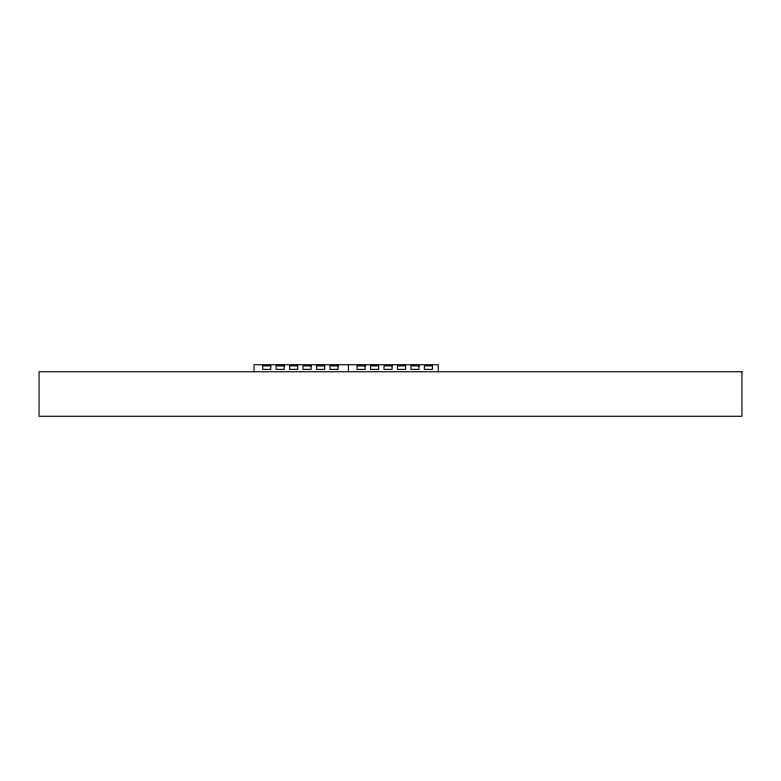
<?xml version="1.0" encoding="UTF-8"?>
<svg xmlns="http://www.w3.org/2000/svg" width="781" height="781" viewBox="0 0 781 781"><rect width="100%" height="100%" fill="white"/><g stroke="black" fill="none" stroke-linecap="round" stroke-linejoin="round"><path stroke-width="1.17" d="M438.268 371.756L438.268 364.727L254.05 364.727L254.05 371.756M348.443 364.727L348.443 371.756M270.763 365.869L262.66 365.869L262.66 369.384L270.763 369.384L270.763 365.869M284.225 365.869L276.123 365.869L276.123 369.384L284.225 369.384L284.225 365.869M297.678 365.869L289.585 365.869L289.585 369.384L297.688 369.384L297.678 365.869M311.141 365.869L303.038 365.869L303.048 369.384L311.15 369.384L311.141 365.869M324.603 365.869L316.5 365.869L316.51 369.384L324.613 369.384L324.603 365.869M338.066 365.869L329.963 365.869L329.972 369.384L338.075 369.384L338.066 365.869M365.157 365.869L357.054 365.869L357.063 369.384L365.166 369.384L365.157 365.869M378.619 365.869L370.516 365.869L370.526 369.384L378.619 369.384L378.619 365.869M392.082 365.869L383.979 365.869L383.988 369.384L392.082 369.384L392.082 365.869M405.544 365.869L397.441 365.869L397.441 369.384L405.544 369.384L405.544 365.869M419.006 365.869L410.904 365.869L410.904 369.384L419.006 369.384L419.006 365.869M432.459 365.869L424.366 365.869L424.366 369.384L432.469 369.384L432.459 365.869M741.94 371.756L39.05 371.756L39.05 416.273L741.94 416.273L741.94 371.756"/></g></svg>
